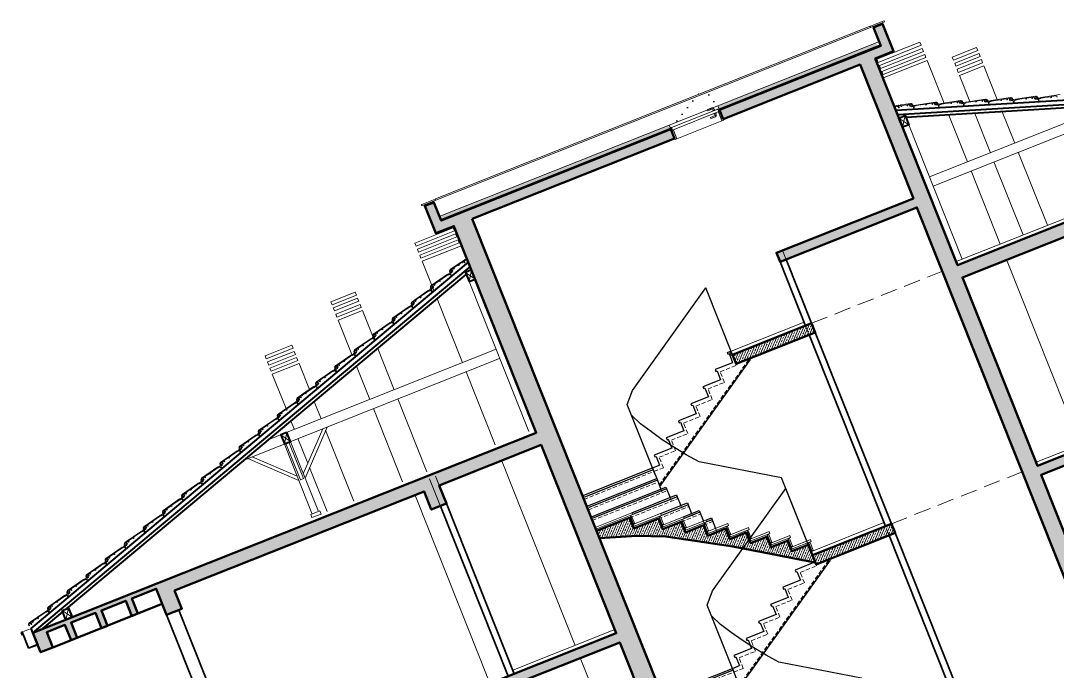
# Model space of a CAD drawing. Header units: millimetres. Extents: x 1811019 to 3717122, y -501178 to -243171.
# Drawn here: x 1821920.3 to 1822316.1, y -243911.9 to -243663.2 of the extents above; entities that cross this region are included whole.
import ezdxf

# ---------------------------------------------------------------- set-up
doc = ezdxf.new("R2010")
doc.units = ezdxf.units.MM
for name, pattern in [('izdüşüm arka', [3.175, 0, -3.175]), ('izdüşüm ön', [9.525, 6.35, -3.175]), ('su yalıtım', [30, 12, -18])]:
    doc.linetypes.add(name, pattern=pattern)
for name, color, linetype, lineweight in [('a_ba', 6, 'Continuous', 50), ('a_doğrama', 251, 'Continuous', 20), ('a_duvar', 255, 'Continuous', 35), ('a_görünüş', 32, 'Continuous', 25), ('a_görünüş_ince', 8, 'Continuous', 20), ('a_görünüş_kalın', 20, 'Continuous', 40), ('a_hatch_ba', 252, 'Continuous', 13), ('a_hatch_misc', 251, 'Continuous', 15), ('a_izdüşüm_arka', 255, 'izdüşüm arka', 30), ('a_izdüşüm_ön', 6, 'izdüşüm ön', 9), ('a_kaplama', 40, 'Continuous', 15), ('a_not_malzeme_text', 252, 'Continuous', 5), ('a_yalıtım_su', 7, 'su yalıtım', 13), ('a_ölçü_dış', 2, 'Continuous', 13)]:
    doc.layers.add(name, color=color, linetype=linetype, lineweight=lineweight)

# ---------------------------------------------------------------- blocks, each defined once
blk = doc.blocks.new('merdiven kesit_b blok')
at = {"layer": 'a_hatch_ba'}
h = blk.add_hatch(dxfattribs=at)
h.set_pattern_fill('ANSI33', color=256)
h.set_pattern_definition([(45, (-3969.999, 1429.367), (-4.49012806, 4.49012806), []), (45, (-3965.509, 1429.367), (-4.49012806, 4.49012806), [3.175, -1.5875])])
h.paths.add_polyline_path([(1868629.9, -263843), (1868759.9, -263843), (1868759.9, -263858), (1868629.9, -263858)])
at = {"layer": 'a_ba'}
blk.add_lwpolyline([(1868629.9, -263843), (1868759.9, -263843), (1868759.9, -263858), (1868629.9, -263858)], close=True, dxfattribs=at)
blk.add_lwpolyline([(1868629.9, -264173), (1868629.9, -264155.6), (1868602.9, -264155.6), (1868602.9, -264138.2), (1868575.9, -264138.2), (1868575.9, -264120.9), (1868548.9, -264120.9), (1868548.9, -264103.5), (1868521.9, -264103.5), (1868521.9, -264086.1), (1868492.4, -264086.1), (1868492.4, -264068.8), (1868462.6, -264068.8), (1868462.6, -264051.4), (1868432.2, -264051.4), (1868432.2, -264034), (1868391.7, -264034), (1868391.7, -264016.6), (1868337.4, -264016.6), (1868337.4, -264028.6), (1868391.7, -264046), (1868432.2, -264063.4), (1868462.6, -264080.8), (1868492.4, -264098.1), (1868521.9, -264115.5), (1868548.9, -264132.9), (1868575.9, -264150.2), (1868611.3, -264173)], dxfattribs=at)
at = {"layer": 'a_görünüş'}
for points in [[(1868467.9, -263837.2), (1868629.9, -263733)], [(1868629.9, -263843), (1868629.9, -263733)], [(1868629.9, -263843), (1868629.9, -263733)], [(1868452.4, -263854.5), (1868467.9, -263837.2)], [(1868452.4, -263969.5), (1868452.4, -263854.5)], [(1868625.2, -263854.3), (1868596.9, -263854.3), (1868596.9, -263857.3), (1868598.9, -263857.3), (1868598.9, -263871.7)], [(1868452.4, -263988.9), (1868652.7, -263860)], [(1868629.9, -264045.3), (1868521.9, -263976.1), (1868507.7, -263958.8), (1868494.5, -263941.4), (1868482.2, -263924), (1868471.2, -263906.6), (1868460.5, -263889.3), (1868452.4, -263871.9)], [(1868598.9, -263871.7), (1868569.9, -263871.7), (1868569.9, -263874.7), (1868571.9, -263874.7), (1868571.9, -263889.1)], [(1868571.9, -263889.1), (1868542.9, -263889.1), (1868542.9, -263892.1), (1868544.9, -263892.1), (1868544.9, -263906.4)], [(1868544.9, -263906.4), (1868515.9, -263906.4), (1868515.9, -263909.4), (1868517.9, -263909.4), (1868517.9, -263923.8)], [(1868517.9, -263923.8), (1868488.9, -263923.8), (1868488.9, -263926.8), (1868490.9, -263926.8), (1868490.9, -263941.2)], [(1868490.9, -263941.2), (1868461.9, -263941.2), (1868461.9, -263944.2), (1868463.9, -263944.2), (1868463.9, -263958.5)], [(1868339.4, -263958.5), (1868452.4, -263958.5), (1868452.4, -263961.5), (1868339.4, -263961.5)], [(1868452.4, -263958.5), (1868463.9, -263958.5)], [(1868452.4, -263961.5), (1868452.4, -263961.5), (1868452.4, -263975.9)], [(1868339.4, -263975.9), (1868452.4, -263975.9), (1868452.4, -263978.9), (1868339.4, -263978.9)], [(1868452.4, -263978.9), (1868452.4, -263978.9), (1868452.4, -263993.3)], [(1868339.4, -263993.3), (1868460.5, -263993.3), (1868460.5, -263996.3), (1868339.4, -263996.3)], [(1868460.5, -263996.3), (1868460.5, -263996.3), (1868460.5, -264010.6)], [(1868397.7, -264010.6), (1868471.2, -264010.6), (1868471.2, -264013.6), (1868397.7, -264013.6)], [(1868471.2, -264013.6), (1868471.2, -264013.6), (1868471.2, -264028)], [(1868438.2, -264028), (1868482.2, -264028), (1868482.2, -264031), (1868438.2, -264031)], [(1868482.2, -264031), (1868482.2, -264031), (1868482.2, -264045.4)], [(1868468.6, -264045.4), (1868494.5, -264045.4), (1868494.5, -264048.4), (1868468.6, -264048.4)], [(1868629.9, -264149.6), (1868629.9, -264045.3)], [(1868494.5, -264048.4), (1868494.5, -264048.4), (1868494.5, -264062.8)], [(1868498.4, -264062.8), (1868507.7, -264062.8), (1868507.7, -264065.8), (1868498.4, -264065.8)], [(1868507.7, -264065.8), (1868507.7, -264065.8), (1868507.7, -264080.1)]]:
    blk.add_lwpolyline(points, dxfattribs=at)
at = {"layer": 'a_izdüşüm_ön'}
for points in [[(1868452.4, -263964.5), (1868467.9, -263964.5), (1868467.9, -263947.2), (1868494.9, -263947.2), (1868494.9, -263929.8), (1868521.9, -263929.8), (1868521.9, -263912.4), (1868548.9, -263912.4), (1868548.9, -263895.1), (1868575.9, -263895.1), (1868575.9, -263877.7), (1868602.9, -263877.7), (1868602.9, -263860.3), (1868629.9, -263860.3), (1868629.9, -263857.7)], [(1868452.4, -263986.5), (1868652.1, -263858)], [(1868337.4, -263964.5), (1868452.4, -263964.5), (1868452.4, -263981.9)], [(1868337.4, -263981.9), (1868452.4, -263981.9), (1868452.4, -263999.3)], [(1868337.4, -263999.3), (1868460.5, -263999.3), (1868460.5, -264016.6)], [(1868391.7, -264016.6), (1868471.2, -264016.6), (1868471.2, -264034)], [(1868432.2, -264034), (1868482.2, -264034), (1868482.2, -264051.4)], [(1868462.6, -264051.4), (1868494.5, -264051.4), (1868494.5, -264068.8)], [(1868492.4, -264068.8), (1868507.7, -264068.8), (1868507.7, -264086.1)]]:
    blk.add_lwpolyline(points, dxfattribs=at)
at = {"layer": 'a_kaplama'}
for points in [[(1868629.9, -263837), (1868749.9, -263837)], [(1868337.4, -264013.6), (1868397.7, -264013.6), (1868397.7, -264010.6), (1868337.4, -264010.6), (1868337.4, -264013.6)], [(1868393.7, -264027), (1868395.7, -264027), (1868395.7, -264014.6), (1868393.7, -264014.6), (1868393.7, -264027)], [(1868393.7, -264031), (1868438.2, -264031), (1868438.2, -264028), (1868393.7, -264028), (1868393.7, -264031)], [(1868434.2, -264044.4), (1868436.2, -264044.4), (1868436.2, -264032), (1868434.2, -264032), (1868434.2, -264044.4)], [(1868434.2, -264048.4), (1868468.6, -264048.4), (1868468.6, -264045.4), (1868434.2, -264045.4), (1868434.2, -264048.4)], [(1868464.6, -264061.8), (1868466.6, -264061.8), (1868466.6, -264049.4), (1868464.6, -264049.4), (1868464.6, -264061.8)], [(1868464.6, -264065.8), (1868498.4, -264065.8), (1868498.4, -264062.8), (1868464.6, -264062.8), (1868464.6, -264065.8)], [(1868494.4, -264079.1), (1868496.4, -264079.1), (1868496.4, -264066.8), (1868494.4, -264066.8), (1868494.4, -264079.1)], [(1868494.4, -264083.1), (1868527.9, -264083.1), (1868527.9, -264080.1), (1868494.4, -264080.1), (1868494.4, -264083.1)], [(1868523.9, -264096.5), (1868525.9, -264096.5), (1868525.9, -264084.1), (1868523.9, -264084.1), (1868523.9, -264096.5)], [(1868523.9, -264100.5), (1868554.9, -264100.5), (1868554.9, -264097.5), (1868523.9, -264097.5), (1868523.9, -264100.5)], [(1868550.9, -264113.9), (1868552.9, -264113.9), (1868552.9, -264101.5), (1868550.9, -264101.5), (1868550.9, -264113.9)], [(1868550.9, -264117.9), (1868581.9, -264117.9), (1868581.9, -264114.9), (1868550.9, -264114.9), (1868550.9, -264117.9)], [(1868577.9, -264131.2), (1868579.9, -264131.2), (1868579.9, -264118.9), (1868577.9, -264118.9), (1868577.9, -264131.2)], [(1868577.9, -264135.2), (1868608.9, -264135.2), (1868608.9, -264132.2), (1868577.9, -264132.2), (1868577.9, -264135.2)], [(1868604.9, -264148.6), (1868606.9, -264148.6), (1868606.9, -264136.2), (1868604.9, -264136.2), (1868604.9, -264148.6)], [(1868604.9, -264152.6), (1868635.9, -264152.6), (1868635.9, -264149.6), (1868604.9, -264149.6), (1868604.9, -264152.6)], [(1868631.9, -264166), (1868633.9, -264166), (1868633.9, -264153.6), (1868631.9, -264153.6), (1868631.9, -264166)]]:
    blk.add_lwpolyline(points, dxfattribs=at)
blk = doc.blocks.new('kesti_vaziyet')
at = {"layer": 'a_hatch_ba'}
h = blk.add_hatch(dxfattribs=at)
h.set_pattern_fill('ANSI33', color=256, scale=0.25)
h.set_pattern_definition([(45, (-478197.8854, 61294.3166), (-1.122532015, 1.122532015), []), (45, (-478196.7628, 61294.3166), (-1.122532015, 1.122532015), [0.79375, -0.396875])])
h.paths.add_polyline_path([(912.83, 357.48), (995.96, 357.48), (995.96, 361.23), (901.58, 361.23), (901.58, 368.73), (897.83, 368.73), (897.83, 357.48), (905.33, 357.48), (905.33, 272.48), (698.46, 272.48), (698.46, 264.48), (703.46, 264.48), (703.46, 270.73), (710.97, 270.73), (710.97, 264.48), (713.47, 264.48), (713.47, 270.73), (723.46, 270.73), (723.46, 264.48), (725.96, 264.48), (725.96, 270.73), (735.96, 270.73), (735.96, 264.48), (738.46, 264.48), (738.46, 270.73), (748.46, 270.73), (748.46, 259.98), (754.71, 259.98), (754.71, 267.48), (857.21, 267.48), (857.21, 259.98), (863.46, 259.98), (863.46, 267.48), (905.33, 267.48), (905.33, 189.98), (748.46, 189.98), (748.46, 177.48), (754.71, 177.48), (754.71, 186.23), (857.21, 186.23), (857.21, 177.48), (863.46, 177.48), (863.46, 186.23), (905.33, 186.23), (905.33, 107.48), (748.46, 107.48), (748.46, 94.98), (754.71, 94.98), (754.71, 103.73), (857.21, 103.73), (857.21, 94.98), (863.46, 94.98), (863.46, 103.73), (905.33, 103.73), (905.33, 24.98), (748.46, 24.98), (748.46, -8.02), (1012.21, -8.02), (1012.21, -10.52), (1012.21, -25.02), (1079.71, -25.02), (1079.71, -8.02), (1215.96, -8.02), (1215.96, 24.98), (1078.46, 24.98), (1078.46, 103.73), (1209.71, 103.73), (1209.71, 94.98), (1215.96, 94.98), (1215.96, 107.48), (1078.46, 107.48), (1078.46, 186.23), (1209.71, 186.23), (1209.71, 177.48), (1215.96, 177.48), (1215.96, 189.98), (1078.46, 189.98), (1078.46, 267.48), (1209.71, 267.48), (1209.71, 259.98), (1215.96, 259.98), (1215.96, 270.73), (1225.96, 270.73), (1225.96, 264.48), (1228.46, 264.48), (1228.46, 270.73), (1238.46, 270.73), (1238.46, 264.48), (1240.96, 264.48), (1240.96, 270.73), (1250.95, 270.73), (1250.95, 264.48), (1253.45, 264.48), (1253.45, 270.73), (1260.96, 270.73), (1260.96, 264.48), (1265.96, 264.48), (1265.96, 272.48), (1215.96, 272.48), (1078.46, 272.48), (1078.46, 357.48), (1085.96, 357.48), (1085.96, 368.73), (1082.21, 368.73), (1082.21, 361.23), (1015.96, 361.23), (1015.96, 357.48), (1072.21, 357.48), (1072.21, 302.48), (1015.96, 302.48), (1015.96, 298.73), (1072.21, 298.73), (1072.21, -12.52), (1018.46, -12.52), (1018.46, 24.98), (985.96, 24.98), (985.96, 29.32), (979.21, 29.32), (979.21, 33.66), (972.46, 33.66), (972.46, 38), (965.71, 38), (965.71, 42.34), (958.96, 42.34), (958.96, 46.69), (951.57, 46.69), (951.57, 51.03), (944.13, 51.03), (944.13, 55.37), (936.52, 55.37), (936.52, 59.71), (926.4, 59.71), (926.4, 64.05), (912.83, 64.05), (912.83, 61.05), (926.4, 56.71), (936.52, 52.37), (944.13, 48.03), (951.57, 43.69), (958.96, 39.34), (965.71, 35), (972.46, 30.66), (981.3, 24.98), (987.13, 21.23), (1012.21, 21.23), (1012.21, 4.48), (912.83, 4.48)])
h.paths.add_polyline_path([(906.58, 21.23), (906.58, 4.48), (863.46, 4.48), (863.46, 21.23)], flags=16)
h.paths.add_polyline_path([(857.21, 21.23), (857.21, 4.48), (754.71, 4.48), (754.71, 21.23)], flags=16)
h.paths.add_polyline_path([(1078.46, 21.23), (1209.71, 21.23), (1209.71, 4.48), (1078.46, 4.48)], flags=16)
h = blk.add_hatch(dxfattribs=at)
h.set_pattern_fill('ANSI33', color=256, scale=0.25)
h.set_pattern_definition([(45, (-467164.021, 66590.558), (-1.122532015, 1.122532015), []), (45, (-467162.8984, 66590.558), (-1.122532015, 1.122532015), [0.79375, -0.396875])])
edge = h.paths.add_edge_path()
edge.add_line((912.83, 229.05), (926.4, 229.05))
edge.add_line((926.4, 229.05), (926.4, 224.71))
edge.add_line((926.4, 224.71), (936.52, 224.71))
edge.add_line((936.52, 224.71), (936.52, 220.37))
edge.add_line((936.52, 220.37), (944.13, 220.37))
edge.add_line((944.13, 220.37), (944.13, 216.03))
edge.add_line((944.13, 216.03), (951.57, 216.03))
edge.add_line((951.57, 216.03), (951.57, 211.69))
edge.add_line((951.57, 211.69), (958.96, 211.69))
edge.add_line((958.96, 211.69), (958.96, 207.34))
edge.add_line((958.96, 207.34), (965.71, 207.34))
edge.add_line((965.71, 207.34), (965.71, 203))
edge.add_line((965.71, 203), (972.46, 203))
edge.add_line((972.46, 203), (972.46, 198.66))
edge.add_line((972.46, 198.66), (979.21, 198.66))
edge.add_line((979.21, 198.66), (979.21, 194.32))
edge.add_line((979.21, 194.32), (985.96, 194.32))
edge.add_line((985.96, 194.32), (985.96, 187))
edge.add_line((985.96, 187), (981.3, 189.98))
edge.add_line((981.3, 189.98), (972.46, 195.66))
edge.add_line((972.46, 195.66), (965.71, 200))
edge.add_line((965.71, 200), (958.96, 204.34))
edge.add_line((958.96, 204.34), (951.57, 208.69))
edge.add_line((951.57, 208.69), (944.13, 213.03))
edge.add_line((944.13, 213.03), (936.52, 217.37))
edge.add_line((936.52, 217.37), (926.4, 221.71))
edge.add_line((926.4, 221.71), (912.83, 226.05))
edge.add_line((912.83, 226.05), (912.83, 229.05))
at = {"layer": 'a_hatch_misc'}
h = blk.add_hatch(dxfattribs=at)
h.set_pattern_fill('HEX', color=256, scale=0.05)
h.set_pattern_definition([(360, (-466171.52117, 66040.02527), (2e-13, 0.27496306577), [0.15875, -0.3175]), (120, (-466171.52117, 66040.02527), (-0.23812500006, -0.13748153288), [0.15875, -0.3175]), (60, (-466171.36242, 66040.02527), (-0.23812500006, 0.13748153289), [0.15875, -0.3175])])
h.paths.add_polyline_path([(995.96, 361.72), (995.96, 362.98), (901.58, 362.98), (901.58, 361.72)])
h.paths.add_polyline_path([(1015.96, 362.98), (1015.96, 361.72), (1080.96, 361.72), (1080.96, 362.98)])
at = {"layer": 'a_ba'}
for p, q in [((698.46, 267.48), (698.46, 272.48)), ((698.46, 272.48), (698.46, 267.48)), ((698.46, 267.48), (698.46, 272.48))]:
    blk.add_line(p, q, dxfattribs=at)
for points in [[(912.83, 357.48), (995.96, 357.48), (995.96, 361.23), (901.58, 361.23), (901.58, 368.73), (897.83, 368.73), (897.83, 368.73), (897.83, 357.48), (905.33, 357.48), (905.33, 272.48), (698.46, 272.48), (698.46, 272.48), (698.46, 272.48)], [(1265.96, 272.48), (1265.96, 272.47), (1265.96, 272.47), (1078.46, 272.48), (1078.46, 357.48), (1085.96, 357.48), (1085.96, 368.73), (1085.96, 368.73), (1082.21, 368.73), (1082.21, 361.23), (1015.96, 361.23), (1015.96, 357.48), (1072.21, 357.48), (1072.21, 302.48), (1015.96, 302.48), (1015.96, 298.73), (1072.21, 298.73), (1072.21, -12.52), (1018.46, -12.52), (1018.46, 24.98), (1018.46, 4.48)], [(1012.21, 4.48), (912.83, 4.48), (912.83, 357.48)], [(698.46, 272.47), (698.46, 264.48), (703.46, 264.48), (703.46, 270.73), (710.97, 270.73), (710.97, 264.48), (713.47, 264.48), (713.47, 270.73), (723.46, 270.73), (723.46, 264.48), (725.96, 264.48), (725.96, 270.73), (735.96, 270.73), (735.96, 264.48), (738.46, 264.48), (738.46, 270.73), (748.46, 270.73), (748.46, 270.73), (748.46, 270.73), (748.46, 270.73), (748.46, 270.73), (748.46, 259.98), (754.71, 259.98), (754.71, 267.48), (857.21, 267.48), (857.21, 259.98), (863.46, 259.98), (863.46, 267.48), (905.33, 267.48), (905.33, 189.98), (748.46, 189.98)], [(863.46, 186.23), (905.33, 186.23), (905.33, 107.48)], [(703.46, 264.48), (748.46, 264.48)], [(981.3, 189.98), (985.96, 187)]]:
    blk.add_lwpolyline(points, dxfattribs=at)
at = {"layer": 'a_ba', "linetype": 'Continuous'}
for points in [[(1078.46, 107.48), (1078.46, 186.23), (1209.71, 186.23)], [(1215.96, 189.98), (1078.46, 189.98), (1078.46, 267.48), (1209.71, 267.48)]]:
    blk.add_lwpolyline(points, dxfattribs=at)
at = {"layer": 'a_doğrama'}
for points in [[(995.96, 357.48), (995.96, 356.98), (996.71, 356.98), (996.71, 360.6), (996.33, 360.6), (996.33, 361.73), (996.33, 361.73), (995.96, 361.73), (995.96, 361.23)], [(996.46, 361.73), (1015.46, 361.73), (1015.46, 360.73), (996.46, 360.73), (996.46, 361.73)], [(1014.12, 362.5), (1014.12, 361.95)], [(1014.12, 359.95), (1014.12, 360.5)], [(1015.96, 357.48), (1015.96, 356.98), (1015.21, 356.98), (1015.21, 360.6), (1015.58, 360.6), (1015.58, 361.73), (1015.58, 361.73), (1015.96, 361.73), (1015.96, 361.23)]]:
    blk.add_lwpolyline(points, dxfattribs=at)
for points in [[(1013.68, 361.95), (1013.68, 362.5, 0.414214), (1013.56, 362.61), (1011.68, 362.61), (1011.68, 363.06), (1013.56, 363.06)], [(1013.68, 360.5), (1013.68, 359.95, -0.414214), (1013.56, 359.84), (1011.68, 359.84), (1011.68, 359.39), (1013.56, 359.39)], [(1014.34, 361.73), (1014.34, 361.84, 0.414214), (1014.23, 361.95), (1013.56, 361.95, 0.414214), (1013.45, 361.84), (1013.45, 361.73)], [(1014.34, 360.73), (1014.34, 360.61, -0.414214), (1014.23, 360.5), (1013.56, 360.5, -0.414214), (1013.45, 360.61), (1013.45, 360.73)]]:
    blk.add_lwpolyline(points, format="xyb", dxfattribs=at)
for centre, start, end in [((1013.56, 362.5), 359.9992, 89.9992), ((1013.56, 359.95), 269.9992, 359.9992)]:
    blk.add_arc(centre, 0.556, start, end, dxfattribs=at)
at = {"layer": 'a_duvar'}
for points in [[(1015.96, 272.48), (1015.96, 298.73)], [(1018.46, 272.48), (1018.46, 298.73)], [(1015.96, 189.98), (1015.96, 268.73)], [(1018.46, 189.98), (1018.46, 268.73)], [(748.46, 189.98), (748.46, 259.98)], [(753.46, 189.98), (753.46, 259.98)], [(860.96, 189.98), (860.96, 259.98)], [(863.46, 189.98), (863.46, 259.98)], [(1015.96, 107.48), (1015.96, 186.23)], [(1018.46, 107.48), (1018.46, 186.23)]]:
    blk.add_lwpolyline(points, dxfattribs=at)
at = {"layer": 'a_görünüş'}
for points in [[(694.96, 274.32), (694.21, 274.32)], [(694.21, 274.32), (694.21, 273.32), (694.46, 273.32), (694.46, 274.07), (694.71, 274.07)], [(698.46, 274.32), (698.46, 267.48), (694.71, 267.48), (694.71, 274.07)], [(698.21, 274.32), (698.21, 267.73), (694.96, 267.73), (694.96, 274.32)], [(698.46, 274.32), (698.21, 274.32)], [(984.96, 269.57), (984.96, 273.23), (984.96, 273.23), (984.46, 273.23), (984.46, 273.98), (985.46, 273.98)]]:
    blk.add_lwpolyline(points, dxfattribs=at)
at = {"layer": 'a_görünüş_ince'}
for p, q in [((904.83, 349.48), (889.08, 349.48)), ((889.08, 349.48), (889.08, 337.22)), ((1078.96, 349.48), (1096.58, 349.48)), ((1096.58, 349.48), (1096.58, 331.99)), ((860.96, 340.44), (850.96, 340.44)), ((850.96, 340.44), (850.96, 326.28)), ((1105.96, 339.62), (1115.96, 339.62)), ((1105.96, 339.62), (1105.96, 328.92)), ((1115.96, 339.62), (1115.96, 325.7)), ((830.96, 330.54), (819.96, 330.54)), ((819.96, 330.54), (819.96, 316.39)), ((1096.58, 327.05), (1096.58, 307.79)), ((1115.96, 320.66), (1115.96, 307.79)), ((1096.58, 304.04), (1096.58, 273.98)), ((1115.96, 304.04), (1115.96, 273.98))]:
    blk.add_line(p, q, dxfattribs=at)
at = {"layer": 'a_görünüş_ince', "lineweight": 20}
for p, q in [((902.83, 335.68), (905.33, 339.43)), ((905.33, 335.68), (902.83, 339.43)), ((1080.96, 329.28), (1078.46, 333.03)), ((1078.46, 329.28), (1080.96, 333.03)), ((809.45, 307.79), (902.83, 307.79)), ((816.89, 304.04), (814.39, 307.79)), ((814.39, 304.04), (816.89, 307.79)), ((814.39, 275.23), (814.39, 307.79)), ((816.89, 275.23), (816.89, 307.79)), ((1154.97, 307.79), (1080.96, 307.79)), ((798.09, 304.04), (902.83, 304.04)), ((814.39, 289.04), (799.39, 304.04)), ((801.15, 304.04), (814.39, 290.81)), ((815.01, 304.04), (815.01, 289.04)), ((816.26, 289.04), (816.26, 304.04)), ((830.12, 304.04), (816.89, 290.81)), ((816.89, 289.04), (831.89, 304.04)), ((1166.33, 304.04), (1080.96, 304.04)), ((815.01, 289.04), (816.26, 289.04)), ((712.06, 272.48), (714.56, 276.23)), ((714.56, 272.48), (712.06, 276.23)), ((813.76, 273.98), (813.76, 275.23)), ((813.76, 275.23), (817.51, 275.23)), ((817.51, 273.98), (813.76, 273.98)), ((817.51, 275.23), (817.51, 273.98))]:
    blk.add_line(p, q, dxfattribs=at)
at = {"layer": 'a_görünüş_ince'}
for points in [[(1081.21, 369.73), (902.58, 369.73)], [(1081.21, 369.23), (902.58, 369.23)], [(996.71, 356.98), (1015.21, 356.98)], [(860.96, 340.44), (860.96, 329.49)], [(889.08, 334.07), (889.08, 307.79)], [(902.83, 335.68), (902.83, 273.98)], [(830.96, 330.54), (830.96, 319.84)], [(1080.96, 329.28), (1080.96, 273.98)], [(860.96, 324.78), (860.96, 307.79)], [(850.96, 321.48), (850.96, 307.79)], [(1105.96, 323.96), (1105.96, 307.79)], [(830.96, 314.88), (830.96, 307.79)], [(819.96, 311.25), (819.96, 307.79)], [(819.96, 304.04), (819.96, 293.88)], [(830.96, 303.11), (830.96, 273.98)], [(850.96, 304.04), (850.96, 273.98)], [(860.96, 304.04), (860.96, 273.98)], [(889.08, 304.04), (889.08, 273.98)], [(1105.96, 304.04), (1105.96, 273.98)], [(819.96, 292.11), (819.96, 273.98)], [(695.39, 274.32), (697.81, 274.32)], [(853.46, 266.98), (853.46, 191.48)], [(889.08, 266.98), (889.08, 191.48)], [(1096.58, 266.98), (1096.58, 191.48)], [(889.08, 185.73), (889.08, 108.98)]]:
    blk.add_lwpolyline(points, dxfattribs=at)
for points in [[(889.08, 356.98), (904.83, 356.98), (904.83, 355.73), (889.08, 355.73)], [(1096.58, 356.98), (1078.96, 356.98), (1078.96, 355.73), (1096.58, 355.73)], [(889.08, 354.48), (904.83, 354.48), (904.83, 353.23), (889.08, 353.23)], [(1096.58, 354.48), (1078.96, 354.48), (1078.96, 353.23), (1096.58, 353.23)], [(889.08, 351.98), (904.83, 351.98), (904.83, 350.73), (889.08, 350.73)], [(1096.58, 351.98), (1078.96, 351.98), (1078.96, 350.7), (1096.58, 350.73)], [(850.96, 347.94), (860.96, 347.94), (860.96, 346.69), (850.96, 346.69)], [(850.96, 345.44), (860.96, 345.44), (860.96, 344.19), (850.96, 344.19)], [(1115.96, 347.12), (1105.96, 347.12), (1105.96, 345.87), (1115.96, 345.87)], [(1115.96, 344.62), (1105.96, 344.62), (1105.96, 343.37), (1115.96, 343.37)], [(850.96, 342.94), (860.96, 342.94), (860.96, 341.69), (850.96, 341.69)], [(1115.96, 342.12), (1105.96, 342.12), (1105.96, 340.87), (1115.96, 340.87)], [(819.96, 338.04), (830.96, 338.04), (830.96, 336.79), (819.96, 336.79)], [(819.96, 335.54), (830.96, 335.54), (830.96, 334.29), (819.96, 334.29)], [(819.96, 333.04), (830.96, 333.04), (830.96, 331.79), (819.96, 331.79)]]:
    blk.add_lwpolyline(points, close=True, dxfattribs=at)
at = {"layer": 'a_görünüş_ince', "flags": 128}
for points in [[(890.36, 339.2), (890.3, 339.64), (892.28, 340.1), (892.41, 339.77), (892.65, 339.83), (892.62, 340.17), (896.18, 341), (896.33, 340.91), (896.98, 341.06), (897.2, 340.47), (897.44, 340.52), (897.38, 341.15), (898.16, 341.33), (898.07, 341.7), (897.71, 341.61), (897.73, 341.49), (897.25, 341.38), (897.22, 341.5), (896.98, 341.44), (897, 341.32), (896.27, 341.15), (896.24, 341.27), (888.82, 339.55, 0.414214), (888.26, 338.65), (888.31, 338.4), (888.56, 338.46), (888.53, 338.58, -0.414214), (889, 339.33), (889.04, 339.34), (889.29, 338.63), (889.53, 338.69), (889.44, 339.44), (889.97, 339.56), (890.11, 339.14), (890.36, 339.2), (890.11, 339.14)], [(899.41, 342.2), (899.36, 342.64), (901.34, 343.09), (901.46, 342.77), (901.71, 342.83), (901.67, 343.17), (902.86, 343.45), (903.01, 343.35), (903.66, 343.51), (903.88, 342.91), (904.12, 342.97), (904.06, 343.6), (904.83, 343.78), (904.75, 344.14), (904.38, 344.06), (904.41, 343.94), (903.93, 343.82), (903.9, 343.94), (903.65, 343.89), (903.68, 343.77), (902.95, 343.6), (902.92, 343.72), (897.87, 342.55, 0.414214), (897.31, 341.65), (897.37, 341.4), (897.61, 341.46), (897.58, 341.58, -0.414214), (898.05, 342.33), (898.1, 342.34), (898.34, 341.63), (898.59, 341.69), (898.49, 342.43), (899.03, 342.56), (899.17, 342.14), (899.41, 342.2), (899.17, 342.14)], [(881.3, 336.2), (881.25, 336.64), (883.23, 337.1), (883.35, 336.77), (883.59, 336.83), (883.56, 337.18), (887.12, 338), (887.27, 337.91), (887.93, 338.06), (888.14, 337.47), (888.39, 337.52), (888.32, 338.15), (889.1, 338.33), (889.01, 338.7), (888.65, 338.61), (888.68, 338.49), (888.19, 338.38), (888.16, 338.5), (887.92, 338.44), (887.95, 338.32), (887.22, 338.15), (887.19, 338.27), (879.76, 336.55, 0.414214), (879.2, 335.65), (879.26, 335.41), (879.5, 335.46), (879.47, 335.58, -0.414214), (879.94, 336.33), (879.98, 336.35), (880.23, 335.63), (880.47, 335.69), (880.38, 336.44), (880.91, 336.56), (881.06, 336.15), (881.3, 336.2), (881.06, 336.15)], [(1083.12, 336.2), (1083.17, 336.64), (1081.19, 337.1), (1081.07, 336.77), (1080.83, 336.83), (1080.86, 337.18), (1080.86, 337.18), (1080.79, 337.06), (1080.13, 337.22), (1079.91, 336.62), (1079.67, 336.68), (1079.74, 337.31), (1078.96, 337.49), (1079.04, 337.85), (1079.41, 337.77), (1079.38, 337.65), (1079.87, 337.53), (1079.9, 337.65), (1080.14, 337.6), (1080.11, 337.48), (1080.84, 337.31), (1080.87, 337.43), (1084.66, 336.55, -0.414214), (1085.22, 335.65), (1085.16, 335.41), (1084.92, 335.46), (1084.95, 335.58, 0.414214), (1084.48, 336.33), (1084.43, 336.35), (1084.19, 335.63), (1083.95, 335.69), (1084.04, 336.44), (1083.5, 336.56), (1083.36, 336.15), (1083.12, 336.2), (1083.36, 336.15)], [(863.19, 330.2), (863.14, 330.64), (865.11, 331.1), (865.24, 330.78), (865.48, 330.83), (865.45, 331.18), (869.01, 332), (869.16, 331.91), (869.82, 332.06), (870.03, 331.47), (870.28, 331.53), (870.21, 332.15), (870.99, 332.33), (870.9, 332.7), (870.54, 332.61), (870.56, 332.49), (870.08, 332.38), (870.05, 332.5), (869.81, 332.45), (869.83, 332.32), (869.1, 332.15), (869.08, 332.28), (861.65, 330.55, 0.414214), (861.09, 329.65), (861.14, 329.41), (861.39, 329.47), (861.36, 329.59, -0.414214), (861.83, 330.34), (861.87, 330.35), (862.12, 329.63), (862.36, 329.69), (862.27, 330.44), (862.8, 330.56), (862.95, 330.15), (863.19, 330.2), (862.95, 330.15)], [(872.24, 333.2), (872.19, 333.64), (874.17, 334.1), (874.29, 333.78), (874.54, 333.83), (874.51, 334.18), (878.07, 335), (878.22, 334.91), (878.87, 335.06), (879.09, 334.47), (879.33, 334.53), (879.27, 335.15), (880.04, 335.33), (879.96, 335.7), (879.59, 335.61), (879.62, 335.49), (879.13, 335.38), (879.11, 335.5), (878.86, 335.44), (878.89, 335.32), (878.16, 335.15), (878.13, 335.27), (870.7, 333.55, 0.414214), (870.14, 332.65), (870.2, 332.41), (870.44, 332.46), (870.41, 332.59, -0.414214), (870.88, 333.34), (870.93, 333.35), (871.17, 332.63), (871.42, 332.69), (871.32, 333.44), (871.86, 333.56), (872, 333.15), (872.24, 333.2), (872, 333.15)], [(1092.17, 333.2), (1092.23, 333.64), (1090.25, 334.1), (1090.13, 333.78), (1089.88, 333.83), (1089.91, 334.18), (1086.35, 335), (1086.2, 334.91), (1085.55, 335.06), (1085.33, 334.47), (1085.09, 334.53), (1085.15, 335.15), (1084.38, 335.33), (1084.46, 335.7), (1084.83, 335.61), (1084.8, 335.49), (1085.28, 335.38), (1085.31, 335.5), (1085.56, 335.44), (1085.53, 335.32), (1086.26, 335.15), (1086.29, 335.27), (1093.71, 333.55, -0.414214), (1094.28, 332.65), (1094.22, 332.41), (1093.98, 332.46), (1094, 332.59, 0.414214), (1093.54, 333.34), (1093.49, 333.35), (1093.25, 332.63), (1093, 332.69), (1093.1, 333.44), (1092.56, 333.56), (1092.42, 333.15), (1092.17, 333.2), (1092.42, 333.15)], [(1101.23, 330.2), (1101.28, 330.64), (1099.3, 331.1), (1099.18, 330.78), (1098.94, 330.83), (1098.97, 331.18), (1095.41, 332), (1095.26, 331.91), (1094.6, 332.06), (1094.39, 331.47), (1094.14, 331.53), (1094.21, 332.15), (1093.43, 332.33), (1093.52, 332.7), (1093.88, 332.61), (1093.85, 332.49), (1094.34, 332.38), (1094.37, 332.5), (1094.61, 332.45), (1094.58, 332.32), (1095.31, 332.15), (1095.34, 332.28), (1102.77, 330.55, -0.414214), (1103.33, 329.65), (1103.28, 329.41), (1103.03, 329.47), (1103.06, 329.59, 0.414214), (1102.59, 330.34), (1102.55, 330.35), (1102.3, 329.63), (1102.06, 329.69), (1102.15, 330.44), (1101.62, 330.56), (1101.47, 330.15), (1101.23, 330.2), (1101.47, 330.15)], [(854.13, 327.21), (854.08, 327.64), (856.06, 328.1), (856.18, 327.78), (856.42, 327.84), (856.39, 328.18), (859.95, 329.01), (860.1, 328.91), (860.76, 329.06), (860.98, 328.47), (861.22, 328.53), (861.15, 329.16), (861.93, 329.34), (861.85, 329.7), (861.48, 329.62), (861.51, 329.49), (861.02, 329.38), (860.99, 329.5), (860.75, 329.45), (860.78, 329.32), (860.05, 329.16), (860.02, 329.28), (852.59, 327.55, 0.414214), (852.03, 326.65), (852.09, 326.41), (852.33, 326.47), (852.3, 326.59, -0.414214), (852.77, 327.34), (852.82, 327.35), (853.06, 326.64), (853.3, 326.69), (853.21, 327.44), (853.74, 327.56), (853.89, 327.15), (854.13, 327.21), (853.89, 327.15)], [(1110.29, 327.21), (1110.34, 327.64), (1108.36, 328.1), (1108.24, 327.78), (1107.99, 327.84), (1108.03, 328.18), (1104.46, 329.01), (1104.31, 328.91), (1103.66, 329.06), (1103.44, 328.47), (1103.2, 328.53), (1103.27, 329.16), (1102.49, 329.34), (1102.57, 329.7), (1102.94, 329.62), (1102.91, 329.49), (1103.4, 329.38), (1103.43, 329.5), (1103.67, 329.45), (1103.64, 329.32), (1104.37, 329.16), (1104.4, 329.28), (1111.83, 327.55, -0.414214), (1112.39, 326.65), (1112.33, 326.41), (1112.09, 326.47), (1112.12, 326.59, 0.414214), (1111.65, 327.34), (1111.6, 327.35), (1111.36, 326.64), (1111.11, 326.69), (1111.21, 327.44), (1110.67, 327.56), (1110.53, 327.15), (1110.29, 327.21), (1110.53, 327.15)], [(845.08, 324.21), (845.02, 324.64), (847, 325.1), (847.12, 324.78), (847.37, 324.84), (847.34, 325.18), (850.9, 326.01), (851.05, 325.91), (851.7, 326.06), (851.92, 325.47), (852.16, 325.53), (852.1, 326.16), (852.87, 326.34), (852.79, 326.7), (852.42, 326.62), (852.45, 326.5), (851.96, 326.38), (851.94, 326.5), (851.69, 326.45), (851.72, 326.33), (850.99, 326.16), (850.96, 326.28), (843.53, 324.56, 0.414214), (842.97, 323.65), (843.03, 323.41), (843.27, 323.47), (843.25, 323.59, -0.414214), (843.71, 324.34), (843.76, 324.35), (844, 323.64), (844.25, 323.69), (844.15, 324.44), (844.69, 324.57), (844.83, 324.15), (845.08, 324.21), (844.83, 324.15)], [(1119.34, 324.21), (1119.4, 324.64), (1117.42, 325.1), (1117.29, 324.78), (1117.05, 324.84), (1117.08, 325.18), (1113.52, 326.01), (1113.37, 325.91), (1112.72, 326.06), (1112.5, 325.47), (1112.26, 325.53), (1112.32, 326.16), (1111.54, 326.34), (1111.63, 326.7), (1111.99, 326.62), (1111.97, 326.5), (1112.45, 326.38), (1112.48, 326.5), (1112.73, 326.45), (1112.7, 326.33), (1113.43, 326.16), (1113.46, 326.28), (1120.88, 324.56, -0.414214), (1121.44, 323.65), (1121.39, 323.41), (1121.14, 323.47), (1121.17, 323.59, 0.414214), (1120.71, 324.34), (1120.66, 324.35), (1120.41, 323.64), (1120.17, 323.69), (1120.26, 324.44), (1119.73, 324.57), (1119.59, 324.15), (1119.34, 324.21), (1119.59, 324.15)], [(826.96, 318.21), (826.91, 318.65), (828.89, 319.11), (829.01, 318.78), (829.25, 318.84), (829.22, 319.18), (832.78, 320.01), (832.93, 319.92), (833.59, 320.07), (833.81, 319.48), (834.05, 319.53), (833.98, 320.16), (834.76, 320.34), (834.68, 320.7), (834.31, 320.62), (834.34, 320.5), (833.85, 320.38), (833.82, 320.51), (833.58, 320.45), (833.61, 320.33), (832.88, 320.16), (832.85, 320.28), (825.42, 318.56, 0.414214), (824.86, 317.66), (824.92, 317.41), (825.16, 317.47), (825.13, 317.59, -0.414214), (825.6, 318.34), (825.65, 318.35), (825.89, 317.64), (826.13, 317.7), (826.04, 318.44), (826.58, 318.57), (826.72, 318.15), (826.96, 318.21), (826.72, 318.15)], [(836.02, 321.21), (835.97, 321.64), (837.95, 322.1), (838.07, 321.78), (838.31, 321.84), (838.28, 322.18), (841.84, 323.01), (841.99, 322.91), (842.65, 323.07), (842.86, 322.47), (843.11, 322.53), (843.04, 323.16), (843.82, 323.34), (843.73, 323.7), (843.37, 323.62), (843.4, 323.5), (842.91, 323.38), (842.88, 323.51), (842.64, 323.45), (842.66, 323.33), (841.93, 323.16), (841.91, 323.28), (834.48, 321.56, 0.414214), (833.92, 320.66), (833.97, 320.41), (834.22, 320.47), (834.19, 320.59, -0.414214), (834.66, 321.34), (834.7, 321.35), (834.95, 320.64), (835.19, 320.7), (835.1, 321.44), (835.63, 321.57), (835.78, 321.15), (836.02, 321.21), (835.78, 321.15)], [(1128.4, 321.21), (1128.45, 321.64), (1126.47, 322.1), (1126.35, 321.78), (1126.11, 321.84), (1126.14, 322.18), (1122.58, 323.01), (1122.43, 322.91), (1121.77, 323.07), (1121.56, 322.47), (1121.31, 322.53), (1121.38, 323.16), (1120.6, 323.34), (1120.69, 323.7), (1121.05, 323.62), (1121.02, 323.5), (1121.51, 323.38), (1121.54, 323.51), (1121.78, 323.45), (1121.75, 323.33), (1122.48, 323.16), (1122.51, 323.28), (1129.94, 321.56, -0.414214), (1130.5, 320.66), (1130.44, 320.41), (1130.2, 320.47), (1130.23, 320.59, 0.414214), (1129.76, 321.34), (1129.72, 321.35), (1129.47, 320.64), (1129.23, 320.7), (1129.32, 321.44), (1128.79, 321.57), (1128.64, 321.15), (1128.4, 321.21), (1128.64, 321.15)], [(1137.46, 318.21), (1137.51, 318.65), (1135.53, 319.11), (1135.41, 318.78), (1135.16, 318.84), (1135.2, 319.18), (1131.63, 320.01), (1131.48, 319.92), (1130.83, 320.07), (1130.61, 319.48), (1130.37, 319.53), (1130.43, 320.16), (1129.66, 320.34), (1129.74, 320.7), (1130.11, 320.62), (1130.08, 320.5), (1130.57, 320.38), (1130.59, 320.51), (1130.84, 320.45), (1130.81, 320.33), (1131.54, 320.16), (1131.57, 320.28), (1139, 318.56, -0.414214)], [(817.91, 315.21), (817.85, 315.65), (819.83, 316.11), (819.95, 315.78), (820.2, 315.84), (820.17, 316.18), (823.73, 317.01), (823.88, 316.92), (824.53, 317.07), (824.75, 316.48), (824.99, 316.53), (824.93, 317.16), (825.7, 317.34), (825.62, 317.71), (825.25, 317.62), (825.28, 317.5), (824.8, 317.39), (824.77, 317.51), (824.52, 317.45), (824.55, 317.33), (823.82, 317.16), (823.79, 317.28), (816.37, 315.56, 0.414214), (815.8, 314.66), (815.86, 314.42), (816.1, 314.47), (816.08, 314.59, -0.414214), (816.54, 315.34), (816.59, 315.35), (816.84, 314.64), (817.08, 314.7), (816.98, 315.45), (817.52, 315.57), (817.66, 315.15), (817.91, 315.21), (817.66, 315.15)], [(808.85, 312.21), (808.8, 312.65), (810.78, 313.11), (810.9, 312.79), (811.14, 312.84), (811.11, 313.19), (814.67, 314.01), (814.82, 313.92), (815.48, 314.07), (815.69, 313.48), (815.94, 313.54), (815.87, 314.16), (816.65, 314.34), (816.56, 314.71), (816.2, 314.62), (816.23, 314.5), (815.74, 314.39), (815.71, 314.51), (815.47, 314.45), (815.5, 314.33), (814.77, 314.16), (814.74, 314.28), (807.31, 312.56, 0.414214), (806.75, 311.66), (806.8, 311.42), (807.05, 311.47), (807.02, 311.59, -0.414214), (807.49, 312.34), (807.53, 312.36), (807.78, 311.64), (808.02, 311.7), (807.93, 312.45), (808.46, 312.57), (808.61, 312.16), (808.85, 312.21), (808.61, 312.16)], [(790.74, 306.21), (790.68, 306.65), (792.66, 307.11), (792.79, 306.79), (793.03, 306.84), (793, 307.19), (796.56, 308.01), (796.71, 307.92), (797.36, 308.07), (797.58, 307.48), (797.82, 307.54), (797.76, 308.16), (798.54, 308.34), (798.45, 308.71), (798.09, 308.62), (798.11, 308.5), (797.63, 308.39), (797.6, 308.51), (797.35, 308.46), (797.38, 308.33), (796.65, 308.16), (796.62, 308.29), (789.2, 306.56, 0.414214), (788.64, 305.66), (788.69, 305.42), (788.94, 305.48), (788.91, 305.6, -0.414214), (789.37, 306.35), (789.42, 306.36), (789.67, 305.65), (789.91, 305.7), (789.82, 306.45), (790.35, 306.57), (790.49, 306.16), (790.74, 306.21), (790.49, 306.16)], [(799.79, 309.21), (799.74, 309.65), (801.72, 310.11), (801.84, 309.79), (802.09, 309.84), (802.05, 310.19), (805.62, 311.01), (805.77, 310.92), (806.42, 311.07), (806.64, 310.48), (806.88, 310.54), (806.81, 311.16), (807.59, 311.34), (807.51, 311.71), (807.14, 311.62), (807.17, 311.5), (806.68, 311.39), (806.65, 311.51), (806.41, 311.45), (806.44, 311.33), (805.71, 311.16), (805.68, 311.28), (798.25, 309.56, 0.414214), (797.69, 308.66), (797.75, 308.42), (797.99, 308.47), (797.96, 308.6, -0.414214), (798.43, 309.35), (798.48, 309.36), (798.72, 308.64), (798.97, 308.7), (798.87, 309.45), (799.41, 309.57), (799.55, 309.16), (799.79, 309.21), (799.55, 309.16)], [(781.68, 303.22), (781.63, 303.65), (783.61, 304.11), (783.73, 303.79), (783.97, 303.85), (783.94, 304.19), (787.5, 305.02), (787.65, 304.92), (788.31, 305.07), (788.52, 304.48), (788.77, 304.54), (788.7, 305.17), (789.48, 305.35), (789.39, 305.71), (789.03, 305.63), (789.06, 305.5), (788.57, 305.39), (788.54, 305.51), (788.3, 305.46), (788.33, 305.33), (787.6, 305.17), (787.57, 305.29), (780.14, 303.56, 0.414214), (779.58, 302.66), (779.64, 302.42), (779.88, 302.48), (779.85, 302.6, -0.414214), (780.32, 303.35), (780.36, 303.36), (780.61, 302.65), (780.85, 302.7), (780.76, 303.45), (781.29, 303.57), (781.44, 303.16), (781.68, 303.22), (781.44, 303.16)], [(772.62, 300.22), (772.57, 300.65), (774.55, 301.11), (774.67, 300.79), (774.92, 300.85), (774.88, 301.19), (778.45, 302.02), (778.6, 301.92), (779.25, 302.08), (779.47, 301.48), (779.71, 301.54), (779.65, 302.17), (780.42, 302.35), (780.34, 302.71), (779.97, 302.63), (780, 302.51), (779.51, 302.39), (779.49, 302.51), (779.24, 302.46), (779.27, 302.34), (778.54, 302.17), (778.51, 302.29), (771.08, 300.57, 0.414214), (770.52, 299.67), (770.58, 299.42), (770.82, 299.48), (770.79, 299.6, -0.414214), (771.26, 300.35), (771.31, 300.36), (771.55, 299.65), (771.8, 299.7), (771.7, 300.45), (772.24, 300.58), (772.38, 300.16), (772.62, 300.22), (772.38, 300.16)], [(763.57, 297.22), (763.51, 297.66), (765.49, 298.11), (765.62, 297.79), (765.86, 297.85), (765.83, 298.19), (769.39, 299.02), (769.54, 298.92), (770.19, 299.08), (770.41, 298.49), (770.65, 298.54), (770.59, 299.17), (771.37, 299.35), (771.28, 299.71), (770.92, 299.63), (770.94, 299.51), (770.46, 299.39), (770.43, 299.52), (770.19, 299.46), (770.21, 299.34), (769.48, 299.17), (769.45, 299.29), (762.03, 297.57, 0.414214), (761.47, 296.67), (761.52, 296.42), (761.77, 296.48), (761.74, 296.6, -0.414214), (762.21, 297.35), (762.25, 297.36), (762.5, 296.65), (762.74, 296.71), (762.65, 297.45), (763.18, 297.58), (763.32, 297.16), (763.57, 297.22), (763.32, 297.16)], [(745.46, 291.22), (745.4, 291.66), (747.38, 292.12), (747.5, 291.79), (747.75, 291.85), (747.72, 292.19), (751.28, 293.02), (751.43, 292.93), (752.08, 293.08), (752.3, 292.49), (752.54, 292.54), (752.48, 293.17), (753.25, 293.35), (753.17, 293.72), (752.8, 293.63), (752.83, 293.51), (752.34, 293.4), (752.32, 293.52), (752.07, 293.46), (752.1, 293.34), (751.37, 293.17), (751.34, 293.29), (743.91, 291.57, 0.414214), (743.35, 290.67), (743.41, 290.43), (743.65, 290.48), (743.62, 290.6, -0.414214), (744.09, 291.35), (744.14, 291.36), (744.38, 290.65), (744.63, 290.71), (744.53, 291.46), (745.07, 291.58), (745.21, 291.16), (745.46, 291.22), (745.21, 291.16)], [(754.51, 294.22), (754.46, 294.66), (756.44, 295.12), (756.56, 294.79), (756.8, 294.85), (756.77, 295.19), (760.33, 296.02), (760.48, 295.93), (761.14, 296.08), (761.35, 295.49), (761.6, 295.54), (761.53, 296.17), (762.31, 296.35), (762.22, 296.71), (761.86, 296.63), (761.89, 296.51), (761.4, 296.4), (761.37, 296.52), (761.13, 296.46), (761.16, 296.34), (760.43, 296.17), (760.4, 296.29), (752.97, 294.57, 0.414214), (752.41, 293.67), (752.47, 293.42), (752.71, 293.48), (752.68, 293.6, -0.414214), (753.15, 294.35), (753.19, 294.36), (753.44, 293.65), (753.68, 293.71), (753.59, 294.45), (754.12, 294.58), (754.27, 294.16), (754.51, 294.22), (754.27, 294.16)], [(736.4, 288.22), (736.35, 288.66), (738.32, 289.12), (738.45, 288.8), (738.69, 288.85), (738.66, 289.2), (742.22, 290.02), (742.37, 289.93), (743.03, 290.08), (743.24, 289.49), (743.49, 289.55), (743.42, 290.17), (744.2, 290.35), (744.11, 290.72), (743.75, 290.63), (743.77, 290.51), (743.29, 290.4), (743.26, 290.52), (743.02, 290.46), (743.04, 290.34), (742.31, 290.17), (742.29, 290.29), (734.86, 288.57, 0.414214), (734.3, 287.67), (734.35, 287.43), (734.6, 287.48), (734.57, 287.61, -0.414214), (735.04, 288.36), (735.08, 288.37), (735.33, 287.65), (735.57, 287.71), (735.48, 288.46), (736.01, 288.58), (736.16, 288.17), (736.4, 288.22), (736.16, 288.17)], [(727.34, 285.22), (727.29, 285.66), (729.27, 286.12), (729.39, 285.8), (729.63, 285.85), (729.6, 286.2), (733.16, 287.02), (733.31, 286.93), (733.97, 287.08), (734.19, 286.49), (734.43, 286.55), (734.36, 287.17), (735.14, 287.35), (735.06, 287.72), (734.69, 287.63), (734.72, 287.51), (734.23, 287.4), (734.2, 287.52), (733.96, 287.46), (733.99, 287.34), (733.26, 287.17), (733.23, 287.29), (725.8, 285.57, 0.414214), (725.24, 284.67), (725.3, 284.43), (725.54, 284.48), (725.51, 284.61, -0.414214), (725.98, 285.36), (726.03, 285.37), (726.27, 284.65), (726.51, 284.71), (726.42, 285.46), (726.95, 285.58), (727.1, 285.17), (727.34, 285.22), (727.1, 285.17)], [(709.23, 279.23), (709.18, 279.66), (711.16, 280.12), (711.28, 279.8), (711.52, 279.86), (711.49, 280.2), (715.05, 281.03), (715.2, 280.93), (715.86, 281.08), (716.07, 280.49), (716.32, 280.55), (716.25, 281.18), (717.03, 281.36), (716.94, 281.72), (716.58, 281.64), (716.61, 281.51), (716.12, 281.4), (716.09, 281.52), (715.85, 281.47), (715.88, 281.35), (715.14, 281.18), (715.12, 281.3), (707.69, 279.57, 0.414214), (707.13, 278.67), (707.18, 278.43), (707.43, 278.49), (707.4, 278.61, -0.414214), (707.87, 279.36), (707.91, 279.37), (708.16, 278.66), (708.4, 278.71), (708.31, 279.46), (708.84, 279.59), (708.99, 279.17), (709.23, 279.23), (708.99, 279.17)], [(718.29, 282.22), (718.23, 282.66), (720.21, 283.12), (720.33, 282.8), (720.58, 282.85), (720.55, 283.2), (724.11, 284.02), (724.26, 283.93), (724.91, 284.08), (725.13, 283.49), (725.37, 283.55), (725.31, 284.17), (726.08, 284.35), (726, 284.72), (725.63, 284.64), (725.66, 284.51), (725.17, 284.4), (725.15, 284.52), (724.9, 284.47), (724.93, 284.34), (724.2, 284.17), (724.17, 284.3), (716.74, 282.57, 0.414214), (716.18, 281.67), (716.24, 281.43), (716.48, 281.49), (716.46, 281.61, -0.414214), (716.92, 282.36), (716.97, 282.37), (717.21, 281.66), (717.46, 281.71), (717.36, 282.46), (717.9, 282.58), (718.04, 282.17), (718.29, 282.22), (718.04, 282.17)], [(700.17, 276.23), (700.12, 276.66), (702.1, 277.12), (702.22, 276.8), (702.46, 276.86), (702.43, 277.2), (705.99, 278.03), (706.14, 277.93), (706.8, 278.09), (707.02, 277.49), (707.26, 277.55), (707.19, 278.18), (707.97, 278.36), (707.89, 278.72), (707.52, 278.64), (707.55, 278.52), (707.06, 278.4), (707.03, 278.52), (706.79, 278.47), (706.82, 278.35), (706.09, 278.18), (706.06, 278.3), (698.63, 276.58, 0.414214), (698.07, 275.68), (698.13, 275.43), (698.37, 275.49), (698.34, 275.61, -0.414214), (698.81, 276.36), (698.86, 276.37), (699.1, 275.66), (699.35, 275.71), (699.25, 276.46), (699.79, 276.59), (699.93, 276.17), (700.17, 276.23), (699.93, 276.17)]]:
    blk.add_lwpolyline(points, format="xyb", dxfattribs=at)
blk.add_lwpolyline([(1137.7, 318.15), (1137.46, 318.21), (1137.7, 318.15)], dxfattribs=at)
at = {"layer": 'a_görünüş_kalın'}
for points in [[(698.46, 274.32), (905.33, 342.59)], [(698.46, 272.48), (905.33, 340.74)], [(713.81, 276.23), (902.83, 338.6)], [(1265.96, 274.32), (1078.46, 336.19)], [(1265.96, 272.48), (1078.46, 334.35)], [(1250.61, 276.23), (1080.96, 332.21)], [(698.46, 272.48), (698.46, 274.32)], [(702.45, 272.48), (712.06, 275.65)]]:
    blk.add_lwpolyline(points, dxfattribs=at)
for points in [[(905.33, 339.43), (902.83, 339.43), (902.83, 335.68), (905.33, 335.68)], [(1078.46, 333.03), (1080.96, 333.03), (1080.96, 329.28), (1078.46, 329.28)], [(816.89, 307.79), (814.39, 307.79), (814.39, 304.04), (816.89, 304.04)], [(712.06, 276.23), (714.56, 276.23), (714.56, 272.48), (712.06, 272.48)]]:
    blk.add_lwpolyline(points, close=True, dxfattribs=at)
at = {"layer": 'a_hatch_misc'}
for points in [[(902.08, 362.98), (995.96, 362.98)], [(995.96, 362.98), (1015.96, 362.98)], [(995.96, 361.73), (995.96, 362.98)], [(1015.96, 362.98), (1081.71, 362.98)], [(1015.96, 361.73), (1015.96, 362.98)]]:
    blk.add_lwpolyline(points, dxfattribs=at)
at = {"layer": 'a_izdüşüm_arka'}
blk.add_lwpolyline([(996.46, 361.73), (1012.86, 371.19)], dxfattribs=at)
blk.add_arc((995.5, 361.33), 19.97, 1.1456, 29.6093, dxfattribs=at)
at = {"layer": 'a_izdüşüm_ön'}
for points in [[(1018.46, 272.48), (1072.21, 272.48)], [(1018.46, 189.98), (1072.21, 189.98)]]:
    blk.add_lwpolyline(points, dxfattribs=at)
at = {"layer": 'a_kaplama'}
for p, q in [((902.58, 369.23), (896.83, 369.23)), ((902.46, 369.73), (896.96, 369.73)), ((1086.96, 369.23), (1081.21, 369.23)), ((1086.83, 369.73), (1081.33, 369.73)), ((1078.46, 273.98), (1212.36, 273.98)), ((1078.46, 273.98), (1249.86, 273.98)), ((863.46, 191.48), (905.33, 191.48)), ((1078.46, 191.48), (1135.96, 191.48))]:
    blk.add_line(p, q, dxfattribs=at)
for points in [[(896.96, 369.73), (896.83, 369.6)], [(896.83, 369.23), (896.83, 369.6)], [(902.46, 369.73), (902.58, 369.6)], [(902.58, 369.6), (902.58, 369.23)], [(1081.33, 369.73), (1081.21, 369.6)], [(1081.21, 369.23), (1081.21, 369.6)], [(1086.83, 369.73), (1086.96, 369.6)], [(1086.96, 369.6), (1086.96, 369.23)], [(995.96, 361.72), (901.83, 361.72), (901.83, 362.98)], [(1081.96, 362.98), (1081.96, 361.72), (1015.96, 361.72)], [(985.96, 273.98), (985.46, 273.98), (985.46, 272.48), (985.96, 272.48)]]:
    blk.add_lwpolyline(points, dxfattribs=at)
at = {"layer": 'a_yalıtım_su', "ltscale": 0.5, "const_width": 0.25}
for points in [[(995.96, 361.35), (901.83, 361.35), (901.83, 363.35)], [(1081.96, 363.35), (1081.96, 361.35), (1015.96, 361.35)]]:
    blk.add_lwpolyline(points, dxfattribs=at)
at = {"layer": 'a_yalıtım_su', "const_width": 0.25}
for points in [[(901.83, 361.6), (995.96, 361.6)], [(1015.96, 361.6), (1081.96, 361.6)]]:
    blk.add_lwpolyline(points, dxfattribs=at)
at = {"layer": 'a_ölçü_dış'}
for p, q in [((860.96, 192.48), (860.96, 271.23)), ((863.46, 192.48), (863.46, 271.23)), ((1015.96, 192.48), (1015.96, 272.48)), ((1018.46, 192.48), (1018.46, 272.48)), ((748.46, 192.48), (748.46, 263.73)), ((753.46, 192.48), (753.46, 259.98)), ((1015.96, 108.73), (1015.96, 188.73)), ((1018.46, 108.73), (1018.46, 188.73))]:
    blk.add_line(p, q, dxfattribs=at)
for points in [[(1015.96, 302.48), (1015.96, 276.23)], [(1018.46, 276.23), (1018.46, 302.48)]]:
    blk.add_lwpolyline(points, dxfattribs=at)
at = {"layer": 'a_görünüş', "xscale": 0.25, "yscale": 0.25, "zscale": 0.25}
for p in [(-466171.52, 66233.22), (-466171.52, 66150.72), (-466171.52, 66068.22)]:
    blk.add_blockref('merdiven kesit_b blok', p, dxfattribs=at)

msp = doc.modelspace()

# ---------------------------------------------------------------- block references
at = {"layer": 'a_not_malzeme_text', "rotation": 21.69869791178304}
msp.add_blockref('kesti_vaziyet', (1821376.72, -244408.58), dxfattribs=at)

doc.saveas('drawing.dxf')
